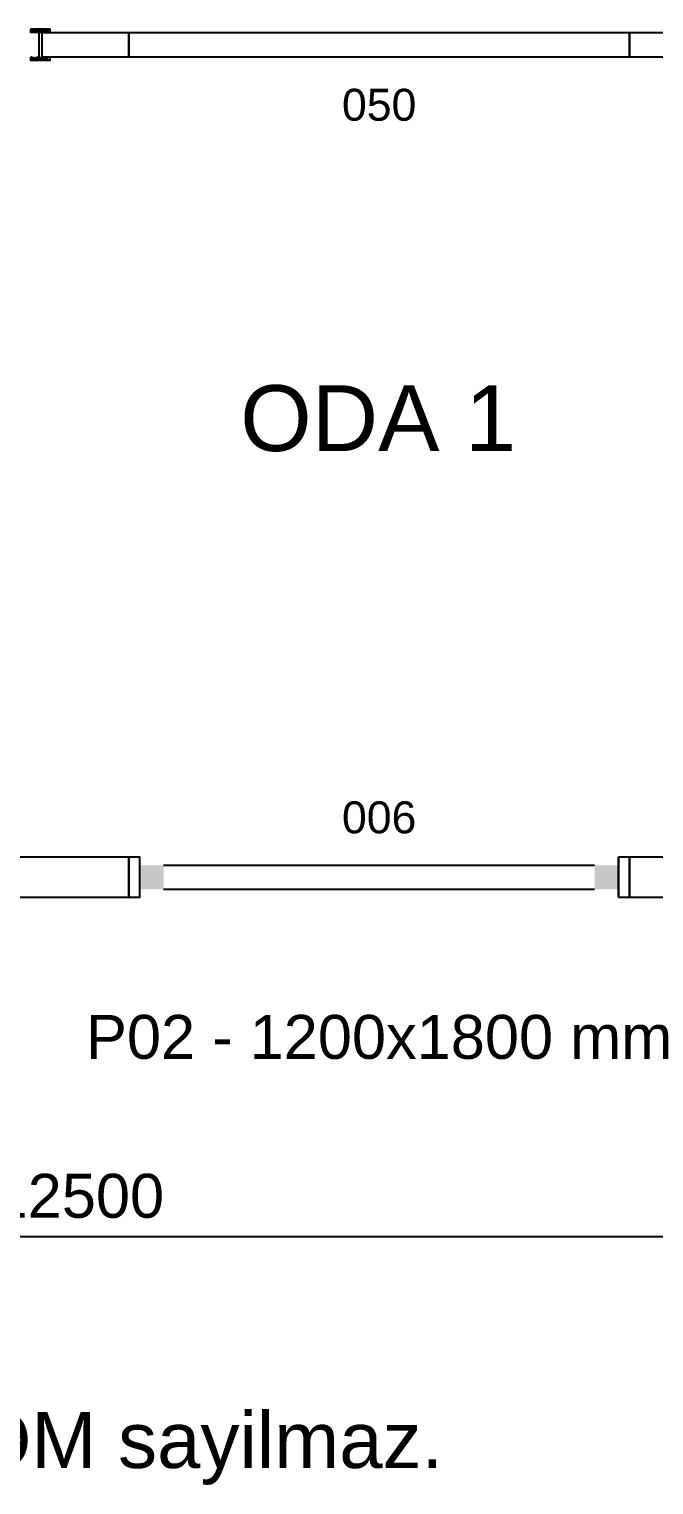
# Model space of a CAD drawing. Header units: millimetres. Extents: x -973 to 28250, y -35942 to 8545.
# Drawn here: x 6125 to 7691, y -25472 to -21826 of the extents above; entities that cross this region are included whole.
import ezdxf
from ezdxf.enums import TextEntityAlignment as Align

# ---------------------------------------------------------------- set-up
doc = ezdxf.new("R2010")
doc.units = ezdxf.units.MM
for name, color, linetype in [('PENCERE', 10, 'Continuous'), ('R02_AKS', 8, 'Continuous'), ('R02_DUVAR', 7, 'Continuous'), ('R02_OLCU', 4, 'Continuous'), ('R02_PENCERE', 4, 'Continuous'), ('R02_YAZI', 7, 'Continuous')]:
    doc.layers.add(name, color=color, linetype=linetype)
doc.styles.get("Standard").update_dxf_attribs({"font": 'Arial.ttf'})
doc.dimstyles.new('ISO-25', dxfattribs={"dimtxt": 12, "dimasz": 3, "dimexe": 1.25, "dimexo": 0.625, "dimgap": 4, "dimtad": 1, "dimtxsty": 'Standard', "dimcen": 2.5, "dimadec": 0, "dimazin": 0, "dimtfac": 1, "dimtmove": 0, "dimatfit": 3, "dimfxl": 1, "dimarcsym": 0})

# ---------------------------------------------------------------- blocks, each defined once
blk = doc.blocks.new('R02_CK_D01_H_1_1_P')
blk.add_lwpolyline([(0, 0), (1255, 0), (1255, 100), (0, 100)], close=True)
blk = doc.blocks.new('R02_SRC_P02')
at = {"layer": 'PENCERE', "color": 1}
for p, q in [((53839.87, 6703.82), (53839.87, 6713.82)), ((53959.87, 6703.82), (53959.87, 6713.82)), ((53845.87, 6711.82), (53953.87, 6711.82)), ((53845.87, 6705.82), (53953.87, 6705.82))]:
    blk.add_line(p, q, dxfattribs=at)
for points in [[(53839.87, 6705.82), (53845.87, 6705.82), (53839.87, 6711.82), (53845.87, 6711.82)], [(53959.87, 6705.82), (53953.87, 6705.82), (53959.87, 6711.82), (53953.87, 6711.82)]]:
    blk.add_solid(points, dxfattribs=at)
blk = doc.blocks.new('R02_CK_D02_H_1_1_P')
for points in [[(0, 0), (27.5, 0), (27.5, 100), (0, 100)], [(1227.5, 0), (1255, 0), (1255, 100), (1227.5, 100)]]:
    blk.add_lwpolyline(points, close=True)
at = {"xscale": 10, "yscale": 10}
blk.add_blockref('R02_SRC_P02', (-538371.2443, -67038.23149), dxfattribs=at)
blk = doc.blocks.new('R02_SRC_K01')
at = {"color": 133, "linetype": 'Continuous', "lineweight": 25, "true_color": 0x6ec1dd}
for p, q in [((54247.47, 7919.88), (54248.32, 7919.88)), ((54248.32, 7919.59), (54247.47, 7919.59)), ((54248.6, 7919.88), (54248.04, 7919.03)), ((54248.32, 7919.31), (54248.04, 7919.59)), ((54248.32, 7919.88), (54248.32, 7919.59)), ((54248.32, 7919.31), (54248.6, 7919.31)), ((54248.32, 7919.03), (54248.6, 7919.31)), ((54249.16, 7919.03), (54248.6, 7919.88)), ((54248.6, 7919.88), (54248.6, 7919.59)), ((54248.6, 7919.88), (54248.88, 7919.88)), ((54248.6, 7919.59), (54248.88, 7919.03)), ((54249.16, 7919.88), (54248.88, 7919.59)), ((54248.88, 7919.88), (54249.45, 7919.03)), ((54249.73, 7919.59), (54248.88, 7919.59)), ((54249.16, 7919.03), (54248.88, 7919.03)), ((54249.16, 7919.88), (54249.16, 7919.88)), ((54249.16, 7919.03), (54249.73, 7919.59)), ((54249.16, 7919.03), (54249.45, 7919.03)), ((54250.01, 7919.88), (54249.45, 7919.03)), ((54250.01, 7919.88), (54249.73, 7919.59)), ((54249.73, 7919.31), (54249.73, 7919.59)), ((54249.73, 7919.31), (54250.01, 7919.31)), ((54249.73, 7919.03), (54250.01, 7919.31)), ((54250.57, 7919.03), (54250.01, 7919.88)), ((54250.01, 7919.88), (54250.01, 7919.88)), ((54250.01, 7919.88), (54250.01, 7919.59)), ((54250.01, 7919.88), (54250.29, 7919.88)), ((54250.01, 7919.59), (54250.29, 7919.03)), ((54250.29, 7919.88), (54250.86, 7919.03)), ((54250.29, 7912.83), (54250.29, 7919.03)), ((54250.57, 7919.88), (54250.57, 7919.88)), ((54250.57, 7919.88), (54250.57, 7919.59)), ((54251.42, 7919.59), (54250.57, 7919.59)), ((54250.57, 7919.03), (54250.57, 7919.03)), ((54250.57, 7919.03), (54250.86, 7919.03)), ((54250.86, 7919.03), (54251.14, 7919.59)), ((54251.7, 7919.88), (54251.14, 7919.03)), ((54251.42, 7919.31), (54251.14, 7919.59)), ((54251.42, 7919.88), (54251.42, 7919.88)), ((54251.42, 7919.88), (54251.42, 7919.59)), ((54251.7, 7919.88), (54251.42, 7919.59)), ((54251.42, 7919.59), (54251.98, 7919.03)), ((54251.42, 7919.31), (54251.7, 7919.31)), ((54251.42, 7919.03), (54251.7, 7919.31)), ((54252.27, 7919.03), (54251.7, 7919.88)), ((54251.7, 7919.88), (54252.27, 7919.88)), ((54251.7, 7919.88), (54251.98, 7919.88)), ((54251.98, 7919.88), (54251.98, 7919.88)), ((54251.98, 7919.88), (54251.98, 7919.59)), ((54251.98, 7919.88), (54252.27, 7919.03)), ((54252.27, 7919.59), (54251.98, 7919.59)), ((54251.98, 7919.03), (54251.98, 7919.03)), ((54251.98, 7919.03), (54252.27, 7919.03)), ((54252.27, 7919.03), (54252.27, 7919.03)), ((54248.32, 7912.26), (54247.47, 7912.26)), ((54247.47, 7911.98), (54248.32, 7911.98)), ((54248.6, 7911.98), (54248.04, 7912.83)), ((54248.32, 7912.26), (54248.04, 7912.26)), ((54248.32, 7912.83), (54248.6, 7912.26)), ((54248.32, 7912.26), (54248.32, 7911.98)), ((54248.32, 7912.26), (54248.6, 7912.26)), ((54249.16, 7912.83), (54248.6, 7911.98)), ((54248.6, 7912.26), (54248.88, 7912.83)), ((54249.16, 7912.83), (54248.88, 7912.83)), ((54248.88, 7911.98), (54249.45, 7912.83)), ((54249.16, 7911.98), (54248.88, 7912.26)), ((54249.73, 7912.26), (54248.88, 7912.26)), ((54249.16, 7912.83), (54249.45, 7912.83)), ((54249.16, 7912.83), (54249.73, 7912.26)), ((54249.16, 7911.98), (54249.16, 7911.98)), ((54250.01, 7911.98), (54249.45, 7912.83)), ((54249.73, 7912.83), (54250.01, 7912.26)), ((54250.01, 7911.98), (54249.73, 7912.26)), ((54249.73, 7912.26), (54249.73, 7912.26)), ((54249.73, 7912.26), (54250.01, 7912.26)), ((54250.57, 7912.83), (54250.01, 7911.98)), ((54250.01, 7912.26), (54250.29, 7912.83)), ((54250.01, 7911.98), (54250.01, 7912.26)), ((54250.01, 7911.98), (54250.01, 7911.98)), ((54250.01, 7911.98), (54250.29, 7911.98)), ((54250.29, 7911.98), (54250.86, 7912.83)), ((54250.57, 7912.83), (54250.57, 7912.83)), ((54250.57, 7912.83), (54250.86, 7912.83)), ((54250.57, 7911.98), (54250.57, 7912.26)), ((54251.42, 7912.26), (54250.57, 7912.26)), ((54250.57, 7911.98), (54250.57, 7911.98)), ((54250.86, 7912.83), (54251.14, 7912.26)), ((54251.7, 7911.98), (54251.14, 7912.83)), ((54251.42, 7912.26), (54251.14, 7912.26)), ((54251.42, 7912.26), (54251.98, 7912.83)), ((54251.42, 7912.83), (54251.7, 7912.26)), ((54251.42, 7911.98), (54251.42, 7912.26)), ((54251.7, 7911.98), (54251.42, 7912.26)), ((54251.42, 7912.26), (54251.7, 7912.26)), ((54251.42, 7911.98), (54251.42, 7911.98)), ((54252.27, 7912.83), (54251.7, 7911.98)), ((54251.7, 7911.98), (54252.27, 7911.98)), ((54251.7, 7911.98), (54251.98, 7911.98)), ((54251.98, 7912.83), (54251.98, 7912.83)), ((54251.98, 7912.83), (54252.27, 7912.83)), ((54251.98, 7911.98), (54252.27, 7912.83)), ((54251.98, 7911.98), (54251.98, 7912.26)), ((54252.27, 7912.26), (54251.98, 7912.26)), ((54251.98, 7911.98), (54251.98, 7911.98)), ((54252.27, 7912.83), (54252.27, 7912.83))]:
    blk.add_line(p, q, dxfattribs=at)
for points in [[(54247.47, 7919.03), (54247.47, 7919.88), (54252.27, 7919.88), (54252.27, 7919.03)], [(54248.6, 7919.88), (54250.01, 7919.88), (54251.42, 7919.88)], [(54248.6, 7912.26), (54248.6, 7911.98), (54248.88, 7911.98)], [(54248.6, 7911.98), (54250.01, 7911.98), (54251.42, 7911.98)]]:
    blk.add_lwpolyline(points, dxfattribs=at)
blk.add_lwpolyline([(54247.47, 7912.83), (54252.27, 7912.83), (54252.27, 7911.98), (54247.47, 7911.98)], close=True, dxfattribs=at)
blk = doc.blocks.new('R02_CK_I02_H_N1_N1_P')
blk.add_lwpolyline([(1037.5, 0), (1255, 0), (1255, 60), (1037.5, 60)], close=True)
at = {"xscale": -10, "yscale": -10}
blk.add_blockref('R02_SRC_K01', (543532.1865, 79189.29523), dxfattribs=at)
blk = doc.blocks.new('R02_CK_I01_H_N1_N1_P')
blk.add_lwpolyline([(0, 0), (1255, 0), (1255, 60), (0, 60)], close=True)
blk = doc.blocks.new('*D336')
at = {"layer": 'Defpoints', "color": 0, "transparency": 16777216}
for p in [(0, -24000), (12500, -24000), (12500, -24850)]:
    blk.add_point(p, dxfattribs=at)
at = {"layer": 'R02_OLCU', "color": 4, "lineweight": -2, "transparency": 16777216}
for p, q in [((0, -24060), (0, -24895)), ((12500, -24060), (12500, -24895)), ((80, -24850), (12420, -24850))]:
    blk.add_line(p, q, dxfattribs=at)
at = {"layer": 'R02_OLCU', "color": 4, "transparency": 16777216}
for points in [[(80, -24836.7), (80, -24863.3), (0, -24850)], [(12420, -24836.7), (12420, -24863.3), (12500, -24850)]]:
    blk.add_solid(points, dxfattribs=at)
at = {"layer": 'R02_OLCU', "color": 4, "transparency": 16777216, "insert": (6250, -24748.8), "char_height": 110, "attachment_point": 5}
blk.add_mtext('12500', dxfattribs=at)

msp = doc.modelspace()

# ---------------------------------------------------------------- block references
at = {"layer": 'R02_DUVAR'}
for name, p in [('R02_CK_I02_H_N1_N1_P', (5120, -21895)), ('R02_CK_I01_H_N1_N1_P', (6375, -21895)), ('R02_CK_I01_H_N1_N1_P', (7630, -21895)), ('R02_CK_D01_H_1_1_P', (5120, -24000)), ('R02_CK_D02_H_1_1_P', (6375, -24000)), ('R02_CK_D01_H_1_1_P', (7630, -24000))]:
    msp.add_blockref(name, p, dxfattribs=at)

# ---------------------------------------------------------------- texts
at = {"layer": 'R02_AKS'}
for s, p in [('050', (7002.5, -22015)), ('006', (7002.5, -23800))]:
    msp.add_text(s, height=80, dxfattribs=at).set_placement(p, align=Align.MIDDLE_CENTER)
at = {"layer": 'R02_PENCERE'}
msp.add_text('P02 - 1200x1800 mm', height=110, dxfattribs=at).set_placement((7002.5, -24350), align=Align.MIDDLE_CENTER)
at = {"layer": 'R02_YAZI'}
msp.add_text('ODA 1', height=165, dxfattribs=at).set_placement((7000, -22800), align=Align.MIDDLE_CENTER)
msp.add_text('Standart 1255 panolara tekil boy olcusu eklenmedi. Montaj kopyasi BOM sayilmaz.', height=140, dxfattribs=at).set_placement((0, -25430))

# ---------------------------------------------------------------- dimensions: what is measured, and where the dimension line sits
at = {"layer": 'R02_OLCU'}
dim = msp.add_linear_dim(base=(12500, -24850), p1=(0, -24000), p2=(12500, -24000), dimstyle='ISO-25', override={"dimtxt": 110, "dimasz": 80, "dimexe": 45, "dimexo": 60, "dimgap": 45, "dimdec": 1, "dimclrd": 4, "dimclre": 4, "dimclrt": 4, "dimtix": 1, "dimatfit": 1}, dxfattribs=at)
dim.commit()
dim.dimension.update_dxf_attribs({"geometry": '*D336', "text_midpoint": (6250, -24748.84)})

doc.saveas('drawing.dxf')
